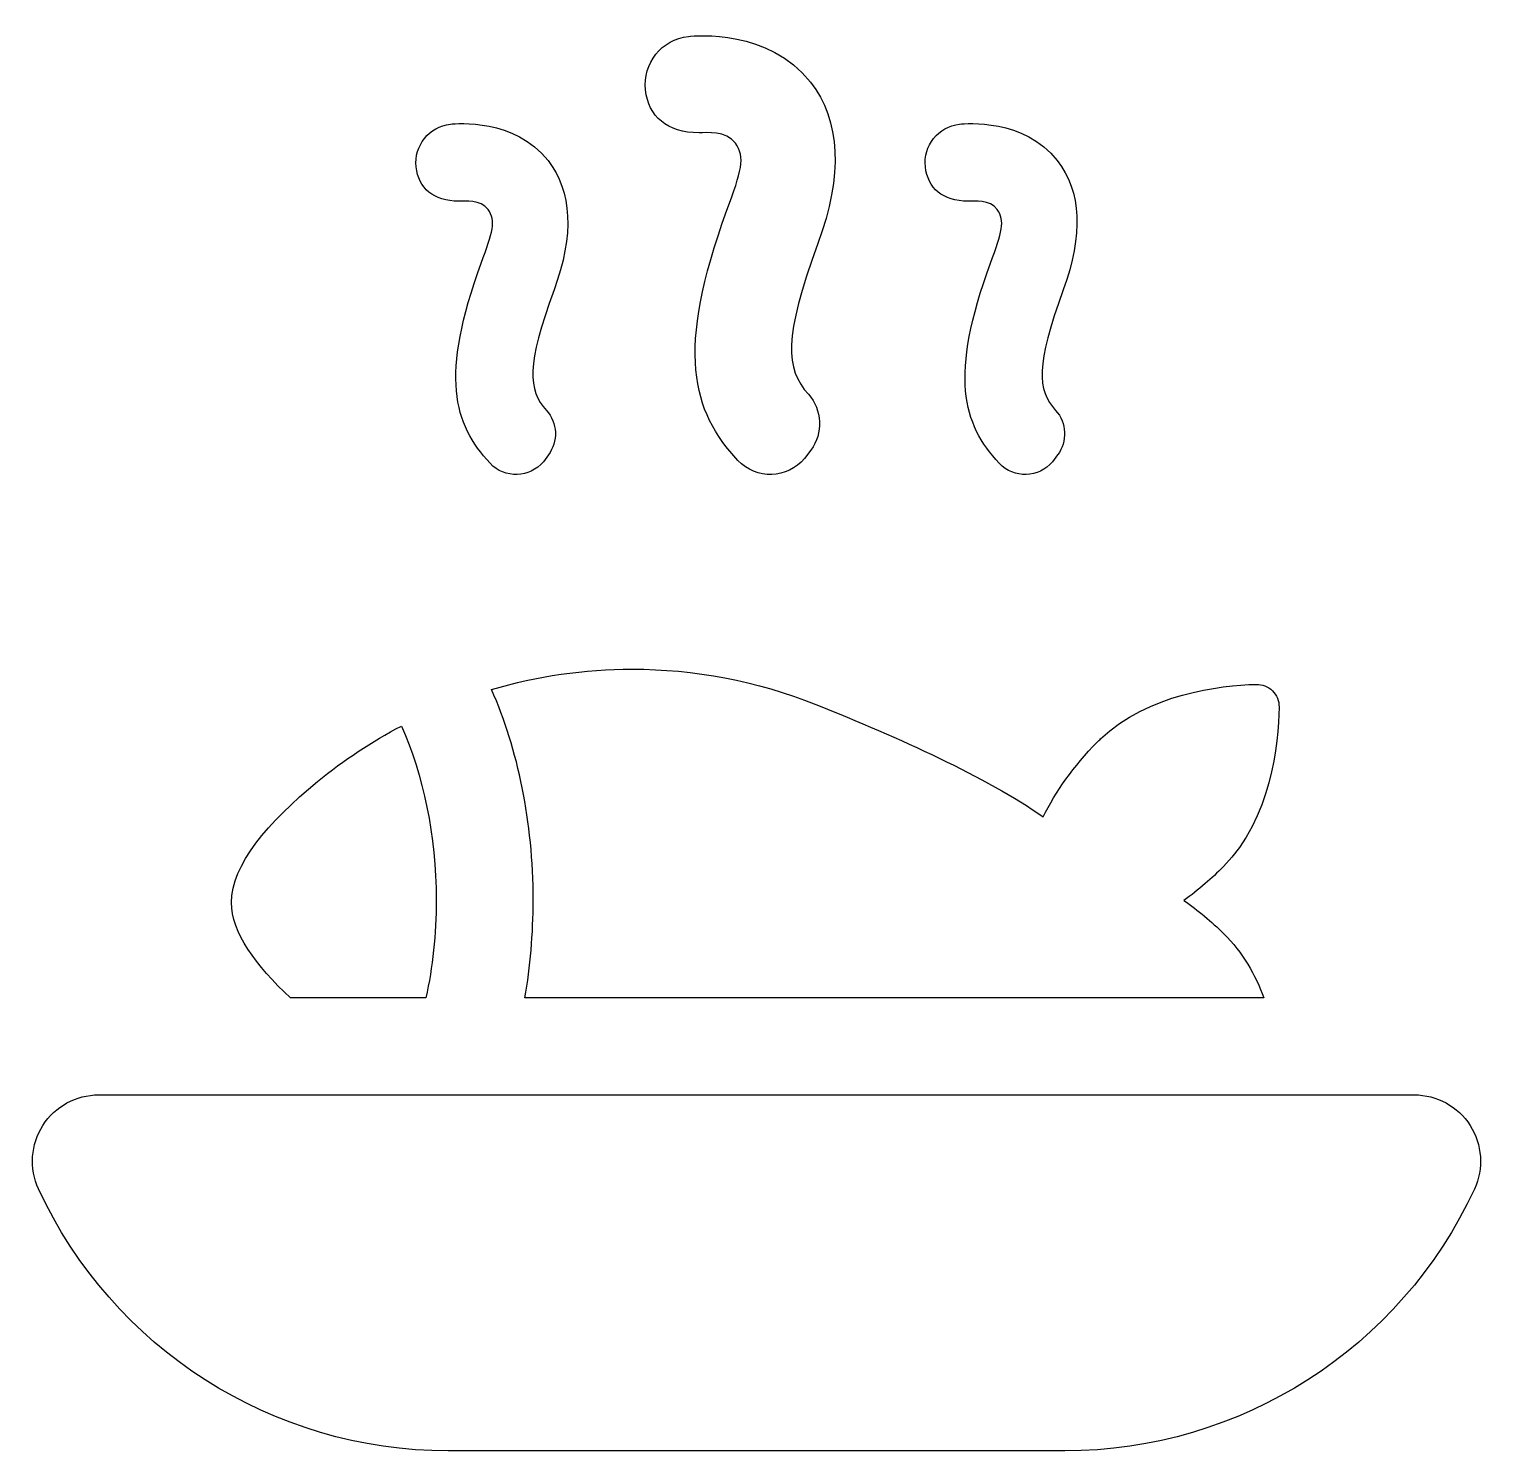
# Model space of a CAD drawing. Header units: centimetres. Extents: x -6.5 to 6.4, y -6.3 to 6.4.
import ezdxf

# ---------------------------------------------------------------- set-up
doc = ezdxf.new("R2010")
doc.units = ezdxf.units.CM
doc.header["$MEASUREMENT"] = 0
doc.layers.add('Layer 1', color=7, linetype='Continuous')

msp = doc.modelspace()

# ---------------------------------------------------------------- linework, layer by layer
at = {"layer": 'Layer 1'}
for points, knots in [([(-0.55753, 5.43624), (-0.4913, 5.43624), (-0.31602, 5.45727), (-0.23495, 5.34448), (-0.23495, 5.34448), (-0.14232, 5.21557), (-0.18293, 5.09442), (-0.30991, 4.74716), (-0.30991, 4.74716), (-0.76764, 3.49409), (-0.61987, 2.96059), (-0.2118, 2.52402), (-0.2118, 2.52402), (-0.04974, 2.35064), (0.2282, 2.35963), (0.38007, 2.54206), (0.38007, 2.54206), (0.38007, 2.54206), (0.43648, 2.61723), (0.43648, 2.61723), (0.43648, 2.61723), (0.54639, 2.76698), (0.53821, 2.97407), (0.4142, 3.1124), (0.4142, 3.1124), (0.20854, 3.34182), (0.19124, 3.60937), (0.499, 4.45204), (0.499, 4.45204), (0.72226, 5.06291), (0.69955, 5.54559), (0.43174, 5.88695), (0.43174, 5.88695), (0.06217, 6.35741), (-0.58148, 6.29981), (-0.65255, 6.29224), (-0.65255, 6.29224), (-0.88882, 6.26576), (-1.05911, 6.053), (-1.03302, 5.81673), (-1.03302, 5.81673), (-1.00655, 5.58046), (-0.84212, 5.43624), (-0.55753, 5.43624)], [0, 0, 0, 0, 0.08333333, 0.08333333, 0.08333333, 0.08333333, 0.16666667, 0.16666667, 0.16666667, 0.16666667, 0.25, 0.25, 0.25, 0.25, 0.33333333, 0.33333333, 0.33333333, 0.33333333, 0.41666667, 0.41666667, 0.41666667, 0.41666667, 0.5, 0.5, 0.5, 0.5, 0.58333333, 0.58333333, 0.58333333, 0.58333333, 0.66666667, 0.66666667, 0.66666667, 0.66666667, 0.75, 0.75, 0.75, 0.75, 0.83333333, 0.83333333, 0.83333333, 0.83333333, 1, 1, 1, 1]), ([(-2.69055, 4.8283), (-2.63758, 4.8283), (-2.49738, 4.84513), (-2.43255, 4.7549), (-2.43255, 4.7549), (-2.35847, 4.65182), (-2.39096, 4.5549), (-2.4925, 4.27714), (-2.4925, 4.27714), (-2.8586, 3.27492), (-2.74041, 2.8482), (-2.41402, 2.49903), (-2.41402, 2.49903), (-2.2844, 2.36036), (-2.06207, 2.36756), (-1.94063, 2.51345), (-1.94063, 2.51345), (-1.94063, 2.51345), (-1.89552, 2.57356), (-1.89552, 2.57356), (-1.89552, 2.57356), (-1.8076, 2.69334), (-1.81416, 2.85897), (-1.91333, 2.96959), (-1.91333, 2.96959), (-2.07782, 3.15308), (-2.09166, 3.36707), (-1.84552, 4.04107), (-1.84552, 4.04107), (-1.66695, 4.52965), (-1.6851, 4.9157), (-1.89931, 5.18873), (-1.89931, 5.18873), (-2.1949, 5.56502), (-2.7097, 5.51896), (-2.76653, 5.5129), (-2.76653, 5.5129), (-2.9555, 5.49171), (-3.0917, 5.32158), (-3.07083, 5.13256), (-3.07083, 5.13256), (-3.04967, 4.94366), (-2.91814, 4.8283), (-2.69055, 4.8283)], [0, 0, 0, 0, 0.08333333, 0.08333333, 0.08333333, 0.08333333, 0.16666667, 0.16666667, 0.16666667, 0.16666667, 0.25, 0.25, 0.25, 0.25, 0.33333333, 0.33333333, 0.33333333, 0.33333333, 0.41666667, 0.41666667, 0.41666667, 0.41666667, 0.5, 0.5, 0.5, 0.5, 0.58333333, 0.58333333, 0.58333333, 0.58333333, 0.66666667, 0.66666667, 0.66666667, 0.66666667, 0.75, 0.75, 0.75, 0.75, 0.83333333, 0.83333333, 0.83333333, 0.83333333, 1, 1, 1, 1]), ([(1.83383, 4.8283), (1.8868, 4.8283), (2.027, 4.84513), (2.09183, 4.7549), (2.09183, 4.7549), (2.16591, 4.65182), (2.13342, 4.5549), (2.03188, 4.27714), (2.03188, 4.27714), (1.66578, 3.27492), (1.78397, 2.8482), (2.11036, 2.49903), (2.11036, 2.49903), (2.23998, 2.36036), (2.46231, 2.36756), (2.58375, 2.51345), (2.58375, 2.51345), (2.58375, 2.51345), (2.62886, 2.57356), (2.62886, 2.57356), (2.62886, 2.57356), (2.71678, 2.69334), (2.71022, 2.85897), (2.61105, 2.96959), (2.61105, 2.96959), (2.44656, 3.15308), (2.43272, 3.36707), (2.67886, 4.04107), (2.67886, 4.04107), (2.85743, 4.52965), (2.83928, 4.9157), (2.62507, 5.18873), (2.62507, 5.18873), (2.32948, 5.56502), (1.81468, 5.51896), (1.75785, 5.5129), (1.75785, 5.5129), (1.56888, 5.49171), (1.43268, 5.32158), (1.45355, 5.13256), (1.45355, 5.13256), (1.47471, 4.94366), (1.60623, 4.8283), (1.83383, 4.8283)], [0, 0, 0, 0, 0.08333333, 0.08333333, 0.08333333, 0.08333333, 0.16666667, 0.16666667, 0.16666667, 0.16666667, 0.25, 0.25, 0.25, 0.25, 0.33333333, 0.33333333, 0.33333333, 0.33333333, 0.41666667, 0.41666667, 0.41666667, 0.41666667, 0.5, 0.5, 0.5, 0.5, 0.58333333, 0.58333333, 0.58333333, 0.58333333, 0.66666667, 0.66666667, 0.66666667, 0.66666667, 0.75, 0.75, 0.75, 0.75, 0.83333333, 0.83333333, 0.83333333, 0.83333333, 1, 1, 1, 1]), ([(-2.03115, -1.38147), (-2.03115, -1.68307), (-2.0566, -1.97443), (-2.10457, -2.25134), (-2.10457, -2.25134), (-2.10457, -2.25134), (4.4622, -2.25134), (4.4622, -2.25134), (4.4622, -2.25134), (4.3855, -2.0475), (4.27226, -1.846), (4.10504, -1.681), (4.10504, -1.681), (4.04937, -1.62602), (3.99249, -1.57435), (3.93486, -1.52598), (3.93486, -1.52598), (3.8743, -1.47518), (3.81291, -1.42824), (3.75127, -1.38506), (3.75127, -1.38506), (3.8148, -1.33934), (3.87798, -1.28952), (3.94018, -1.2356), (3.94018, -1.2356), (3.99468, -1.18835), (4.04845, -1.13813), (4.10105, -1.08487), (4.10105, -1.08487), (4.5234, -0.65707), (4.59087, 0.00447), (4.59611, 0.33327), (4.59611, 0.33327), (4.59719, 0.38746), (4.57574, 0.43982), (4.53727, 0.47786), (4.53727, 0.47786), (4.49861, 0.51591), (4.44604, 0.53649), (4.39201, 0.53504), (4.39201, 0.53504), (4.07089, 0.52562), (3.43353, 0.4526), (3.01051, 0.05069), (3.01051, 0.05069), (3.0004, 0.04109), (2.99027, 0.03145), (2.9804, 0.02148), (2.9804, 0.02148), (2.77104, -0.19053), (2.60887, -0.42019), (2.50119, -0.64159), (2.50119, -0.64159), (1.99105, -0.28977), (1.21852, 0.06236), (0.47988, 0.35679), (0.47988, 0.35679), (-0.0481, 0.56721), (-0.60179, 0.67011), (-1.15202, 0.67011), (-1.15202, 0.67011), (-1.57496, 0.67011), (-1.99572, 0.60902), (-2.40104, 0.48937), (-2.40104, 0.48937), (-2.16628, -0.04553), (-2.03115, -0.68628), (-2.03115, -1.38147)], [0, 0, 0, 0, 0.05555556, 0.05555556, 0.05555556, 0.05555556, 0.11111111, 0.11111111, 0.11111111, 0.11111111, 0.16666667, 0.16666667, 0.16666667, 0.16666667, 0.22222222, 0.22222222, 0.22222222, 0.22222222, 0.27777778, 0.27777778, 0.27777778, 0.27777778, 0.33333333, 0.33333333, 0.33333333, 0.33333333, 0.38888889, 0.38888889, 0.38888889, 0.38888889, 0.44444444, 0.44444444, 0.44444444, 0.44444444, 0.5, 0.5, 0.5, 0.5, 0.55555556, 0.55555556, 0.55555556, 0.55555556, 0.61111111, 0.61111111, 0.61111111, 0.61111111, 0.66666667, 0.66666667, 0.66666667, 0.66666667, 0.72222222, 0.72222222, 0.72222222, 0.72222222, 0.77777778, 0.77777778, 0.77777778, 0.77777778, 0.83333333, 0.83333333, 0.83333333, 0.83333333, 0.88888889, 0.88888889, 0.88888889, 0.88888889, 1, 1, 1, 1]), ([(-4.18671, -2.25134), (-4.18671, -2.25134), (-2.98392, -2.25134), (-2.98392, -2.25134), (-2.98392, -2.25134), (-2.92471, -1.97829), (-2.89222, -1.68503), (-2.89222, -1.38147), (-2.89222, -1.38147), (-2.89222, -0.80685), (-3.00864, -0.26916), (-3.20213, 0.16444), (-3.20213, 0.16444), (-3.46351, 0.02709), (-3.71323, -0.13753), (-3.94664, -0.32911), (-3.94664, -0.32911), (-4.38789, -0.69111), (-4.71393, -1.07161), (-4.71182, -1.40374), (-4.71182, -1.40374), (-4.7103, -1.66894), (-4.49887, -1.96234), (-4.18671, -2.25134)], [0, 0, 0, 0, 0.14285714, 0.14285714, 0.14285714, 0.14285714, 0.28571429, 0.28571429, 0.28571429, 0.28571429, 0.42857143, 0.42857143, 0.42857143, 0.42857143, 0.57142857, 0.57142857, 0.57142857, 0.57142857, 0.71428571, 0.71428571, 0.71428571, 0.71428571, 1, 1, 1, 1]), ([(6.29338, -3.38442), (6.18511, -3.21498), (5.99781, -3.1124), (5.79665, -3.1124), (5.79665, -3.1124), (5.79665, -3.1124), (-5.89071, -3.1124), (-5.89071, -3.1124), (-5.89071, -3.1124), (-6.0919, -3.1124), (-6.27899, -3.21498), (-6.38725, -3.38421), (-6.38725, -3.38421), (-6.49549, -3.55365), (-6.51002, -3.76659), (-6.42572, -3.94907), (-6.42572, -3.94907), (-5.76942, -5.36824), (-4.34901, -6.27637), (-2.78624, -6.27637), (-2.78624, -6.27637), (-2.78624, -6.27637), (2.69259, -6.27637), (2.69259, -6.27637), (2.69259, -6.27637), (4.25533, -6.27637), (5.67577, -5.36824), (6.33185, -3.94949), (6.33185, -3.94949), (6.41615, -3.76701), (6.40186, -3.55383), (6.29338, -3.38442)], [0, 0, 0, 0, 0.11111111, 0.11111111, 0.11111111, 0.11111111, 0.22222222, 0.22222222, 0.22222222, 0.22222222, 0.33333333, 0.33333333, 0.33333333, 0.33333333, 0.44444444, 0.44444444, 0.44444444, 0.44444444, 0.55555556, 0.55555556, 0.55555556, 0.55555556, 0.66666667, 0.66666667, 0.66666667, 0.66666667, 0.77777778, 0.77777778, 0.77777778, 0.77777778, 1, 1, 1, 1])]:
    msp.add_open_spline(points, degree=3, knots=knots, dxfattribs=at)

doc.saveas('drawing.dxf')
